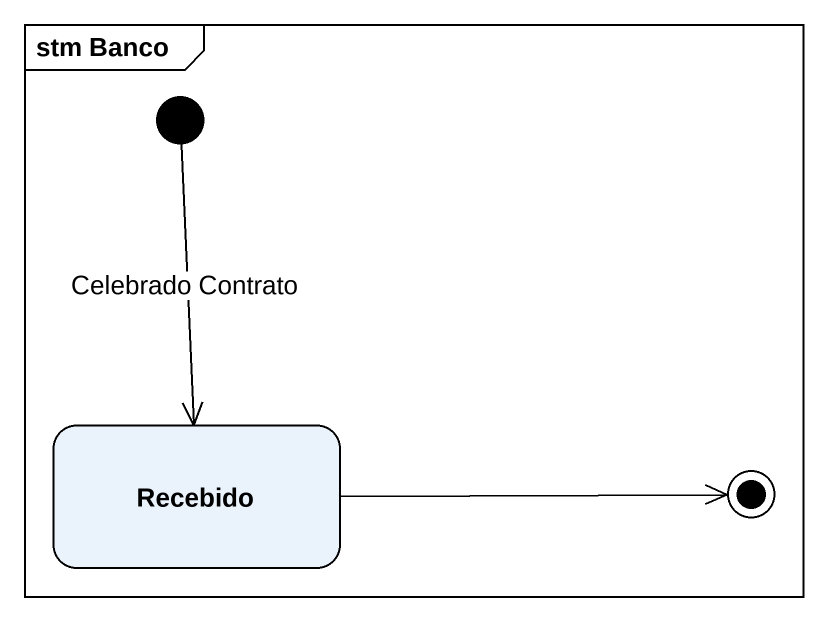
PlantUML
@startuml
mainframe stm Banco
hide empty description
state Recebido
[*] --> Recebido : Celebrado Contrato
Recebido -right-> [*]
@enduml
